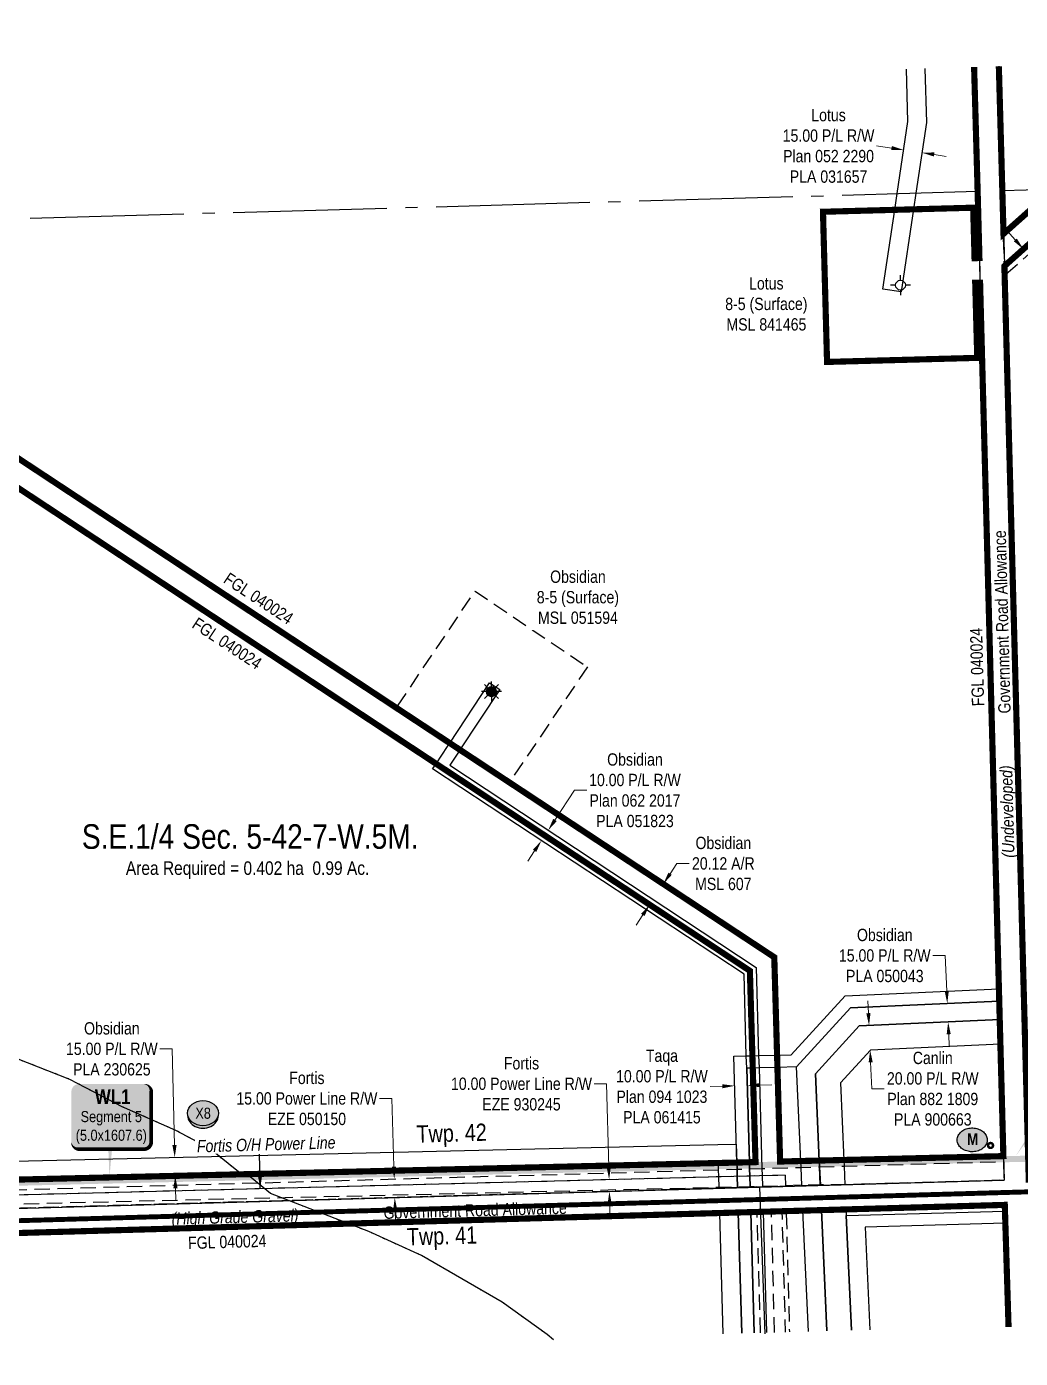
# Model space of a CAD drawing. Extents: x 632269 to 650517, y 5825252 to 5832959.
# Drawn here: x 637342 to 638149, y 5827518 to 5828601 of the extents above; entities that cross this region are included whole.
import ezdxf
from ezdxf.enums import TextEntityAlignment as Align

# ---------------------------------------------------------------- set-up
doc = ezdxf.new("R2010")
doc.units = 0
doc.header["$LTSCALE"] = 5
doc.header["$PDMODE"] = 35
doc.header["$PDSIZE"] = 10
for name, pattern in [('CENTERLINEX3', [5, 2.5, -1, 0.5, -1]), ('foc-ACCESSROAD', [3.75, 2.5, -1.25]), ('foc-FLOWLINE', [3.75, 2.5, -1.25]), ('foc-QUARTERLINE', [33, 25, -3, 2, -3]), ('foc-WHEELTRACKS', [2, 0.4, -1.6])]:
    doc.linetypes.add(name, pattern=pattern)
doc.layers.get('Defpoints').update_dxf_attribs({"color": 9})
for name, color, linetype in [('AS-POWER', 104, 'foc-POWER'), ('AS-POWER-T', 104, 'Continuous'), ('AS-ROADS', 254, 'Continuous'), ('C-AR', 13, 'foc-ACCESSROAD'), ('C-RW', 13, 'Continuous'), ('C-SYMBOL', 7, 'Continuous'), ('C-WS', 13, 'foc-ACCESSROAD'), ('C-WS-S', 8, 'Continuous'), ('CG-NOTES', 7, 'Continuous'), ('D-TXT', 6, 'Continuous'), ('F-AR', 190, 'foc-ACCESSROAD'), ('F-EZE', 190, 'foc-FLOWLINE'), ('F-RW', 190, 'Continuous'), ('F-WS', 190, 'foc-ACCESSROAD'), ('F-WS-S', 8, 'Continuous'), ('L-AREAREQUIRED', 7, 'Continuous'), ('L-ROAD-T', 7, 'Continuous'), ('L-SEC', 7, 'Continuous'), ('L-SECQ', 8, 'foc-QUARTERLINE'), ('P-CROSSINGS', 250, 'Continuous'), ('P-PROPOSED-WL1', 10, 'Continuous'), ('P-STATION', 7, 'Continuous'), ('T-WATER-P3', 160, 'foc-WHEELTRACKS')]:
    doc.layers.add(name, color=color, linetype=linetype)
doc.layers.add('AS-TRAPPER BOUNDARY', color=7, linetype='CENTERLINEX3', true_color=0xb85c00, transparency=0.6)
doc.layers.add('AS-TRAPPER-T', color=7, linetype='Continuous', true_color=0xc26100)
doc.layers.add('P-PROPOSED-WL4', color=7, linetype='Continuous', true_color=0x5b5bc8)
for name, color, linetype, lineweight in [('C-AR-T', 13, 'Continuous', 9), ('C-RW-T', 13, 'Continuous', 9), ('C-WS-T', 13, 'Continuous', 9), ('F-EZE-T', 190, 'Continuous', 9), ('F-RW-T', 190, 'Continuous', 9), ('F-WS-T', 190, 'Continuous', 9), ('T-TEXT', 48, 'Continuous', 18)]:
    doc.layers.add(name, color=color, linetype=linetype, lineweight=lineweight)
doc.styles.add('100L', font='ARIALN.TTF', dxfattribs={"height": 11})
doc.styles.add('175L', font='ARIALN.TTF', dxfattribs={"height": 20})
doc.styles.add('80', font='ARIALN.TTF', dxfattribs={"height": 10})
doc.styles.add('80CG', font='ARIALN.TTF', dxfattribs={"height": 10})
doc.styles.add('80L', font='ARIALN.TTF', dxfattribs={"height": 10})
doc.styles.add('80LS', font='ARIALNI.TTF', dxfattribs={"height": 10})
doc.styles.add('BOLD', font='ARIALNB.TTF')
doc.styles.add('Crossing', font='ARIALN.TTF', dxfattribs={"height": 10})
doc.styles.add('foc-LtypeFont', font='ARIALN.TTF', dxfattribs={"height": 7.35})
doc.linetypes.add('foc-POWER', pattern='A,6,-1,["P",foc-LtypeFont,S=0.2,R=0,X=-0.625,Y=-0.75],-1.24,4', length=12.24)
doc.linetypes.add('foc-POWER-NOLINE', pattern='A,0,-4,["P",foc-LtypeFont,S=0.2,R=0,X=-0.625,Y=-0.75],-8.24', length=12.24)
doc.linetypes.add('foc-TOPO-flowdirection-NOLINE', pattern='A,0,[">",foc-LtypeFont,S=0.3,R=0,X=0,Y=-0.945],-20,[">",foc-LtypeFont,S=0.3,R=0,X=0,Y=-0.945],0', length=20)
doc.dimstyles.new('Compass 5 000', dxfattribs={"dimscale": 5, "dimtxt": 9, "dimasz": 2, "dimexe": 0.2, "dimexo": 0.0625, "dimgap": 0.5, "dimtad": 0, "dimtih": 1, "dimtoh": 1, "dimzin": 0, "dimdsep": 46, "dimtxsty": '80CG', "dimcen": 0.1, "dimse1": 1, "dimse2": 1, "dimclrd": 256, "dimclrt": 256, "dimaunit": 1, "dimadec": 4, "dimazin": 0, "dimtfac": 0.06, "dimtofl": 0, "dimtmove": 0, "dimatfit": 1, "dimfxl": 0.2, "dimtolj": 1, "dimtzin": 0, "dimlwd": -1, "dimarcsym": 0})

# ---------------------------------------------------------------- blocks, each defined once
blk = doc.blocks.new('*D434')
at = {"layer": 'Defpoints', "color": 0, "transparency": 16777216}
for p in [(637640.3, 5827664.2), (637615.2, 5827663.4), (637615.6, 5827648.4)]:
    blk.add_point(p, dxfattribs=at)
at = {"layer": 'F-EZE-T', "transparency": 16777216}
for p, q in [((637638.4, 5827729.6), (637628.4, 5827729.6)), ((637640, 5827674.2), (637638.4, 5827729.6)), ((637641, 5827639.1), (637641.3, 5827629.1))]:
    blk.add_line(p, q, dxfattribs=at)
for points in [[(637641.7, 5827674.2), (637638.4, 5827674.1), (637640.3, 5827664.2)], [(637642.7, 5827639.1), (637639.4, 5827639), (637640.7, 5827649.1)]]:
    blk.add_solid(points, dxfattribs=at)
at = {"layer": 'F-EZE-T', "transparency": 16777216, "insert": (637569.3, 5827729.6), "char_height": 10, "attachment_point": 5, "style": '80CG'}
blk.add_mtext('\\A1;Fortis\\P15.00 Power Line R/W\\PEZE 050150', dxfattribs=at)
blk = doc.blocks.new('*D467')
at = {"layer": 'Defpoints', "color": 0, "transparency": 16777216}
for p in [(637829.7, 5827664.2), (637814.9, 5827663.8), (637829.9, 5827654.5)]:
    blk.add_point(p, dxfattribs=at)
at = {"layer": 'F-EZE-T', "transparency": 16777216}
for p, q in [((637812.8, 5827741.5), (637802.8, 5827741.5)), ((637814.6, 5827673.8), (637812.8, 5827741.5)), ((637815.4, 5827644.1), (637815.6, 5827634.1))]:
    blk.add_line(p, q, dxfattribs=at)
for points in [[(637816.3, 5827673.9), (637812.9, 5827673.8), (637814.9, 5827663.8)], [(637817, 5827644.1), (637813.7, 5827644), (637815.1, 5827654.1)]]:
    blk.add_solid(points, dxfattribs=at)
at = {"layer": 'F-EZE-T', "transparency": 16777216, "insert": (637743.7, 5827741.5), "char_height": 10, "attachment_point": 5, "style": '80CG'}
blk.add_mtext('\\A1;Fortis\\P10.00 Power Line R/W\\PEZE 930245', dxfattribs=at)
blk = doc.blocks.new('*D490')
at = {"layer": 'C-AR-T', "transparency": 16777216}
for p, q in [((637864.5, 5827912.3), (637870, 5827920.6)), ((637870, 5827920.6), (637880, 5827920.6)), ((637842.3, 5827878.8), (637836.8, 5827870.4))]:
    blk.add_line(p, q, dxfattribs=at)
for points in [[(637863.1, 5827913.2), (637865.8, 5827911.4), (637858.9, 5827903.9)], [(637840.9, 5827879.7), (637843.7, 5827877.9), (637847.8, 5827887.1)]]:
    blk.add_solid(points, dxfattribs=at)
at = {"layer": 'Defpoints', "color": 0, "transparency": 16777216}
for p in [(637858.9, 5827903.9), (637859.5, 5827903.6), (637848.4, 5827886.8)]:
    blk.add_point(p, dxfattribs=at)
at = {"layer": 'C-AR-T', "transparency": 16777216, "insert": (637907.7, 5827920.6), "char_height": 10, "attachment_point": 5, "style": '80CG'}
blk.add_mtext('\\A1;Obsidian\\P20.12 A/R\\PMSL 607', dxfattribs=at)
blk = doc.blocks.new('*D587')
at = {"layer": 'Defpoints', "color": 0, "transparency": 16777216}
for p in [(638054.3, 5828500.6), (638051.8, 5828484.1), (638066.6, 5828481.8)]:
    blk.add_point(p, dxfattribs=at)
at = {"layer": 'F-RW-T', "transparency": 16777216}
for p, q in [((638044.4, 5828502.1), (638032.3, 5828503.9)), ((638079, 5828496.9), (638088.9, 5828495.4))]:
    blk.add_line(p, q, dxfattribs=at)
for points in [[(638044.7, 5828503.8), (638044.2, 5828500.5), (638054.3, 5828500.6)], [(638079.3, 5828498.6), (638078.8, 5828495.3), (638069.1, 5828498.4)]]:
    blk.add_solid(points, dxfattribs=at)
at = {"layer": 'F-RW-T', "transparency": 16777216, "insert": (637993.2, 5828503.9), "char_height": 10, "attachment_point": 5, "style": '80CG'}
blk.add_mtext('\\A1;Lotus\\P15.00 P/L R/W\\PPlan 052 2290\\PPLA 031657', dxfattribs=at)
blk = doc.blocks.new('*D599')
at = {"layer": 'C-RW-T', "transparency": 16777216}
for p, q in [((638088, 5827845.8), (638078, 5827845.8)), ((638089.3, 5827816.8), (638088, 5827845.8)), ((638090.9, 5827781.9), (638091.3, 5827771.9))]:
    blk.add_line(p, q, dxfattribs=at)
for points in [[(638090.9, 5827816.9), (638087.6, 5827816.8), (638089.7, 5827806.8)], [(638092.5, 5827781.9), (638089.2, 5827781.8), (638090.4, 5827791.9)]]:
    blk.add_solid(points, dxfattribs=at)
at = {"layer": 'Defpoints', "color": 0, "transparency": 16777216}
for p in [(638064.3, 5827805.7), (638089.7, 5827806.8), (638065, 5827790.7)]:
    blk.add_point(p, dxfattribs=at)
at = {"layer": 'C-RW-T', "transparency": 16777216, "insert": (638038.9, 5827845.8), "char_height": 10, "attachment_point": 5, "style": '80CG'}
blk.add_mtext('\\A1;Obsidian\\P15.00 P/L R/W\\PPLA 050043', dxfattribs=at)
blk = doc.blocks.new('*D601')
at = {"layer": 'C-RW-T', "transparency": 16777216}
for p, q in [((637770.9, 5827955.9), (637786.8, 5827980.1)), ((637786.8, 5827980.1), (637796.8, 5827980.1)), ((637754.3, 5827930.9), (637748.8, 5827922.6))]:
    blk.add_line(p, q, dxfattribs=at)
for points in [[(637769.5, 5827956.9), (637772.3, 5827955), (637765.4, 5827947.6)], [(637753, 5827931.8), (637755.7, 5827930), (637759.9, 5827939.2)]]:
    blk.add_solid(points, dxfattribs=at)
at = {"layer": 'Defpoints', "color": 0, "transparency": 16777216}
for p in [(637765.4, 5827947.6), (637780.2, 5827925.8), (637785.7, 5827934.2)]:
    blk.add_point(p, dxfattribs=at)
at = {"layer": 'C-RW-T', "transparency": 16777216, "insert": (637835.9, 5827980.1), "char_height": 10, "attachment_point": 5, "style": '80CG'}
blk.add_mtext('\\A1;Obsidian\\P10.00 P/L R/W\\PPlan 062 2017\\PPLA 051823', dxfattribs=at)
blk = doc.blocks.new('*D608')
at = {"layer": 'Defpoints', "color": 0, "transparency": 16777216}
for p in [(637916.7, 5827747.3), (637926.9, 5827747.6), (637916.9, 5827739.9)]:
    blk.add_point(p, dxfattribs=at)
at = {"layer": 'F-RW-T', "transparency": 16777216}
for p, q in [((637937.1, 5827740.4), (637947.1, 5827740.7)), ((637906.9, 5827739.6), (637896.9, 5827739.3))]:
    blk.add_line(p, q, dxfattribs=at)
for points in [[(637906.8, 5827741.2), (637906.9, 5827737.9), (637916.9, 5827739.9)], [(637937, 5827742.1), (637937.1, 5827738.8), (637927.1, 5827740.1)]]:
    blk.add_solid(points, dxfattribs=at)
at = {"layer": 'F-RW-T', "transparency": 16777216, "insert": (637857.8, 5827739.3), "char_height": 10, "attachment_point": 5, "style": '80CG'}
blk.add_mtext('\\A1;Taqa\\P10.00 P/L R/W\\PPlan 094 1023\\PPLA 061415', dxfattribs=at)
blk = doc.blocks.new('*D664')
at = {"layer": 'C-RW-T', "transparency": 16777216}
for p, q in [((637459.8, 5827769.9), (637449.8, 5827769.9)), ((637461.7, 5827691.7), (637459.8, 5827769.9)), ((637462.5, 5827656.7), (637462.8, 5827646.7))]:
    blk.add_line(p, q, dxfattribs=at)
for points in [[(637463.4, 5827691.7), (637460, 5827691.7), (637461.9, 5827681.7)], [(637464.2, 5827656.7), (637460.8, 5827656.7), (637462.3, 5827666.7)]]:
    blk.add_solid(points, dxfattribs=at)
at = {"layer": 'Defpoints', "color": 0, "transparency": 16777216}
for p in [(637461.9, 5827681.7), (637462.8, 5827681.7), (637463.1, 5827666.7)]:
    blk.add_point(p, dxfattribs=at)
at = {"layer": 'C-RW-T', "transparency": 16777216, "insert": (637410.8, 5827769.9), "char_height": 10, "attachment_point": 5, "style": '80CG', "bg_fill": 3, "box_fill_scale": 1.1, "bg_fill_color": 256, "bg_fill_true_color": 13158600, "bg_fill_transparency": 0}
blk.add_mtext('\\A1;Obsidian\\P15.00 P/L R/W\\PPLA 230625', dxfattribs=at)
blk = doc.blocks.new('*D684')
at = {"layer": 'Defpoints', "color": 0, "transparency": 16777216}
for p in [(638059.2, 5827790.4), (638027, 5827769), (638060.1, 5827770.5)]:
    blk.add_point(p, dxfattribs=at)
at = {"layer": 'F-RW-T', "transparency": 16777216}
for p, q in [((638025.6, 5827798.9), (638025.2, 5827808.9)), ((638027.4, 5827759), (638028.4, 5827737.5)), ((638028.4, 5827737.5), (638038.4, 5827737.5))]:
    blk.add_line(p, q, dxfattribs=at)
for points in [[(638027.3, 5827799), (638023.9, 5827798.9), (638026.1, 5827788.9)], [(638029.1, 5827759.1), (638025.8, 5827758.9), (638027, 5827769)]]:
    blk.add_solid(points, dxfattribs=at)
at = {"layer": 'F-RW-T', "transparency": 16777216, "insert": (638077.9, 5827737.5), "char_height": 10, "attachment_point": 5, "style": '80CG'}
blk.add_mtext('\\A1;Canlin\\P20.00 P/L R/W\\PPlan 882 1809\\PPLA 900663', dxfattribs=at)
blk = doc.blocks.new('GAS')
h = blk.add_hatch(color=255)
h.dxf.hatch_style = 1
edge = h.paths.add_edge_path()
edge.add_arc((0, 0), 0.9, 0, 360)
for p, q in [((-0.81, 0), (-1.62, 0)), ((-0.57, 0.57), (-1.14, 1.14)), ((0, 0.81), (0, 1.62)), ((0.57, 0.57), (1.14, 1.14)), ((1.62, 0), (0.81, 0)), ((-0.57, -0.57), (-1.14, -1.14)), ((0, -0.81), (0, -1.62)), ((1.14, -1.14), (0.57, -0.57))]:
    blk.add_line(p, q)
blk.add_circle((0, 0), 0.8)
blk = doc.blocks.new('GABD')
for p, q in [((-0.81, 0), (-1.62, 0)), ((0, 0.81), (0, 1.62)), ((1.62, 0), (0.81, 0)), ((0, -0.81), (0, -1.62))]:
    blk.add_line(p, q)
blk.add_circle((0, 0), 0.8)
blk = doc.blocks.new('label_road_undeveloped')
at = {"layer": 'L-ROAD-T', "style": '80L'}
blk.add_text('Government Road Allowance', height=10, dxfattribs=at).set_placement((0, 0), align=Align.MIDDLE_CENTER)
at = {"layer": 'T-TEXT', "style": '80LS'}
blk.add_text('(Undeveloped)', height=10, dxfattribs=at).set_placement((-154.2, 0), align=Align.MIDDLE_CENTER)
blk = doc.blocks.new('*D792')
at = {"layer": 'Defpoints', "color": 0, "transparency": 16777216}
for p in [(638159.6, 5828427.2), (638163.6, 5828422.7), (638155.6, 5828415.5)]:
    blk.add_point(p, dxfattribs=at)
at = {"layer": 'F-EZE-T', "transparency": 16777216}
for p, q in [((638144.9, 5828427.5), (638138.3, 5828434.9)), ((638162.2, 5828408.1), (638176.7, 5828391.9)), ((638176.7, 5828391.9), (638186.7, 5828391.9))]:
    blk.add_line(p, q, dxfattribs=at)
for points in [[(638146.2, 5828428.6), (638143.7, 5828426.4), (638151.6, 5828420)], [(638163.5, 5828409.2), (638161, 5828407), (638155.6, 5828415.5)]]:
    blk.add_solid(points, dxfattribs=at)
at = {"layer": 'F-EZE-T', "transparency": 16777216, "insert": (638261.9, 5828391.9), "char_height": 10, "attachment_point": 5, "style": '80CG'}
blk.add_mtext('\\A1;Fortis\\P6.00 Vegetation Control R/W\\PEZE 880206', dxfattribs=at)
blk = doc.blocks.new('xing2')
h = blk.add_hatch(color=50)
h.dxf.hatch_style = 1
edge = h.paths.add_edge_path()
edge.add_ellipse((0, 0), major_axis=(-12.5, 0), ratio=0.816297, start_angle=0, end_angle=360)
h = blk.add_hatch(color=250)
h.dxf.hatch_style = 1
edge = h.paths.add_edge_path()
edge.add_ellipse((0, -2), major_axis=(-12.5, 0), ratio=0.816297, start_angle=0, end_angle=180)
edge.add_line((12.5, -2), (12.5, 0))
edge.add_ellipse((0, 0), major_axis=(-12.5, 0), ratio=0.816297, start_angle=0, end_angle=180, ccw=False)
edge.add_line((-12.5, 0), (-12.5, -2))
at = {"color": 250}
blk.add_ellipse((0, 0), major_axis=(-12.5, 0), ratio=0.816297, dxfattribs=at)
blk.add_ellipse((0, -2), major_axis=(-12.5, 0), ratio=0.816297, start_param=0, end_param=3.141593, dxfattribs=at)
at = {"color": 250, "style": 'Crossing'}
blk.add_attdef('CROSSING', text='', height=9, dxfattribs=at).set_placement((0.1, 0), align=Align.MIDDLE_CENTER)
at = {"color": 250, "style": 'Crossing', "flags": 1}
for tag, p in [('OWNER', (0.1, -12.5)), ('DESCRIPTION', (0.1, -25.8)), ('LOCATION', (0.1, -39.3)), ('DWG_REF', (0.1, -52.8))]:
    blk.add_attdef(tag, text='', height=9, dxfattribs=at).set_placement(p, align=Align.MIDDLE_CENTER)
blk = doc.blocks.new('*U852')
h = blk.add_hatch(color=254)
edge = h.paths.add_edge_path()
edge.add_line((-26.5, -34.5), (26.5, -34.5))
edge.add_arc((26.5, -28.5), 6, 270, 360)
edge.add_line((32.5, -28.5), (32.5, 12.5))
edge.add_arc((26.5, 12.5), 6, 0, 90)
edge.add_line((26.5, 18.5), (-26.5, 18.5))
edge.add_arc((-26.5, 12.5), 6, 90, 180)
edge.add_line((-32.5, 12.5), (-32.5, -28.5))
edge.add_arc((-26.5, -28.5), 6, 180, 270)
at = {"color": 1, "true_color": 0xff1414, "flags": 128}
blk.add_lwpolyline([(-26.5, -34.5, 3, 3, 0), (26.5, -34.5, 3, 3, 0.414214), (32.5, -28.5, 3, 3, 0), (32.5, 12.5, 3, 0, 0.414214), (26.5, 18.5, 0, 0, 0), (-26.5, 18.5, 0, 0, 0.414214), (-32.5, 12.5, 0, 0, 0), (-32.5, -28.5, 0, 3, 0.414214)], format="xyseb", close=True, dxfattribs=at)
blk.add_lwpolyline([(-1.5, -57.5, 0, 7.5, 0), (0, 0, 0, 0, 0)], format="xyseb", dxfattribs=at)
at = {"color": 1, "true_color": 0xff1414}
for tag, p, height, style in [('TEMP_AREA_W1_001', (-9.2, 2.2), 12, 'BOLD'), ('ENTER_TEXT_001', (-30.7, -12.9), 9, '80')]:
    blk.add_attdef(tag, p, '', height=height, dxfattribs=dict(at, style=style))
blk = doc.blocks.new('*U853')
h = blk.add_hatch(color=254)
edge = h.paths.add_edge_path()
edge.add_line((-24, -34.1), (24, -34.1))
edge.add_arc((24, -28.1), 6, 270, 360)
edge.add_line((30, -28.1), (30, 12.5))
edge.add_arc((24, 12.5), 6, 0, 90)
edge.add_line((24, 18.5), (-24, 18.5))
edge.add_arc((-24, 12.5), 6, 90, 180)
edge.add_line((-30, 12.5), (-30, -28.1))
edge.add_arc((-24, -28.1), 6, 180, 270)
at = {"layer": 'P-PROPOSED-WL4', "flags": 128}
blk.add_lwpolyline([(-24, -34.1, 3, 3, 0), (24, -34.1, 3, 3, 0.414214), (30, -28.1, 3, 3, 0), (30, 12.5, 3, 0, 0.414214), (24, 18.5, 0, 0, 0), (-24, 18.5, 0, 0, 0.414214), (-30, 12.5, 0, 0, 0), (-30, -28.1, 0, 3, 0.414214)], format="xyseb", close=True, dxfattribs=at)
blk.add_lwpolyline([(-47.9, -70.6, 0, 7.5, 0), (0, 0, 0, 0, 0)], format="xyseb", dxfattribs=at)
at = {"layer": 'P-PROPOSED-WL4'}
for tag, p, height, style in [('TEMP_AREA_W1_001', (-9.2, 2.2), 12, 'BOLD'), ('ENTER_TEXT_001', (-30.7, -12.9), 9, '80')]:
    blk.add_attdef(tag, p, '', height=height, dxfattribs=dict(at, style=style))
blk = doc.blocks.new('AA')
at = {"const_width": 4}
blk.add_lwpolyline([(-1, 0, 1), (1, 0, 1)], format="xyb", close=True, dxfattribs=at)
blk.add_circle((0, 0), 2)
blk = doc.blocks.new('Route_Letters')
h = blk.add_hatch(color=255)
h.dxf.hatch_style = 1
edge = h.paths.add_edge_path()
edge.add_ellipse((-0.1, 0.5), major_axis=(-12, 0), ratio=0.789318, start_angle=0, end_angle=360)
at = {"color": 5}
blk.add_open_spline([(-12.3, 0.5), (-12.3, -0.3), (-12.2, -1), (-11.7, -2.8), (-11.1, -3.9), (-9.6, -5.8), (-8.5, -6.7), (-6.2, -8), (-4.9, -8.5), (-2.1, -9.2), (-0.7, -9.3), (2.2, -9.1), (3.6, -8.8), (6.3, -7.9), (7.5, -7.2), (9.5, -5.6), (10.4, -4.6), (11.6, -2.5), (12, -1.4), (12.2, 0.9), (12, 2.1), (11.2, 4.3), (10.5, 5.4), (8.8, 7.2), (7.7, 8), (5.3, 9.2), (3.9, 9.7), (1.1, 10.2), (-0.4, 10.2), (-3.2, 9.9), (-4.6, 9.6), (-7.2, 8.5), (-8.3, 7.7), (-10.2, 6), (-11, 5), (-12, 2.9), (-12.3, 1.7), (-12.3, 0.5), (-12.3, 0.5), (-12.3, 0.5)], degree=3, knots=[0, 0, 0, 0, 0.219529, 0.219529, 0.575727, 0.575727, 0.931924, 0.931924, 1.288121, 1.288121, 1.644318, 1.644318, 2.000515, 2.000515, 2.356712, 2.356712, 2.712909, 2.712909, 3.069107, 3.069107, 3.425304, 3.425304, 3.781501, 3.781501, 4.137698, 4.137698, 4.493895, 4.493895, 4.850092, 4.850092, 5.20629, 5.20629, 5.562487, 5.562487, 5.918684, 5.918684, 6.274881, 6.274881, 6.283185, 6.283185, 6.283185, 6.283185], dxfattribs=at)
at = {"color": 14, "style": 'BOLD'}
blk.add_attdef('A', text='', height=9.5, dxfattribs=at).set_placement((0.2, 1), align=Align.MIDDLE)

msp = doc.modelspace()

# ---------------------------------------------------------------- hatches: boundary and pattern name
at = {"layer": 'P-PROPOSED-WL1', "linetype": 'Continuous'}
h = msp.add_hatch(color=256, dxfattribs=at)
h.dxf.hatch_style = 1
h.paths.add_polyline_path([(638135.281, 5827682.756), (638135.415, 5827677.759), (638005.768, 5827674.6), (637985.784, 5827674.098), (637970.767, 5827673.714), (637953.97, 5827673.365), (637934.072, 5827672.883), (637929.048, 5827672.587), (637918.746, 5827672.519), (637332.301, 5827658.625), (637173.985, 5827654.873), (637160.283, 5827654.548), (637091.442, 5827652.918), (637071.088, 5827652.41), (637032.516, 5827651.448), (636528.844, 5827638.898), (636528.697, 5827643.895), (637032.391, 5827656.445), (637070.963, 5827657.407), (637091.32, 5827657.915), (637160.165, 5827659.545), (637173.866, 5827659.87), (637332.183, 5827663.622), (637918.671, 5827677.517), (637928.884, 5827677.584), (637933.864, 5827677.878), (637953.858, 5827678.362), (637970.651, 5827678.711), (637985.656, 5827679.095), (638005.642, 5827679.596)])
at = {"layer": 'P-PROPOSED-WL4', "linetype": 'Continuous'}
h = msp.add_hatch(color=256, dxfattribs=at)
h.dxf.hatch_style = 1
h.paths.add_polyline_path([(638155.529, 5827678.101), (638135.415, 5827677.759), (638135.281, 5827682.756), (638155.396, 5827683.098)])

# ---------------------------------------------------------------- linework, layer by layer
at = {"layer": 'AS-POWER', "linetype": 'foc-POWER-NOLINE', "flags": 128}
msp.add_lwpolyline([(635535.923, 5827630.402), (635704.982, 5827635.038), (635966.168, 5827642.209), (635976.113, 5827616.465), (636508.922, 5827631.959), (637100.122, 5827648.786), (637110.778, 5827645.569), (637332.533, 5827651.321), (637958.072, 5827667.549)], dxfattribs=at)
at = {"layer": 'AS-POWER', "flags": 128}
msp.add_lwpolyline([(637941.586, 5827538.256), (637937.444, 5827657.533)], dxfattribs=at)
at = {"layer": 'AS-ROADS', "const_width": 3.999, "flags": 128}
msp.add_lwpolyline([(635537.381, 5827579.634), (636509.669, 5827606.936), (637333.137, 5827630.215), (638136.052, 5827653.164), (638957.527, 5827676.373), (639759.254, 5827699.855), (640582.479, 5827723.611), (641385.056, 5827747.216), (642207.846, 5827771.77), (643107.445, 5827797.547)], dxfattribs=at)
at = {"layer": 'AS-TRAPPER BOUNDARY', "const_width": 4.998, "flags": 128}
for points in [[(638111.49, 5828568.012), (638114.361, 5828467.022), (638115.808, 5828412.76), (638111.855, 5828412.654), (638110.743, 5828453.673), (637988.689, 5828450.365), (637991.995, 5828328.31), (638114.051, 5828331.617), (638112.397, 5828392.645), (638116.342, 5828392.752), (638135.282, 5827682.756), (637953.858, 5827678.362), (637949.105, 5827844.42), (637329.286, 5828253.573), (637175.021, 5828249.5), (637173.468, 5828301.079), (637051.521, 5828297.611), (637054.989, 5828175.663), (637176.937, 5828179.131), (637175.552, 5828229.374), (637323.483, 5828233.28), (637674.253, 5828001.714), (637929.279, 5827833.384), (637933.864, 5827677.878), (637153.362, 5827659.384), (636508.607, 5828328.223), (636505.882, 5828421.294), (636482.275, 5829225.521), (636562.128, 5829227.701)], [(638131.599, 5828568.596), (638135.402, 5828432.433), (638293.23, 5828573.296)], [(638745.213, 5828223.977), (638749.132, 5828081.707), (638586.767, 5828077.155), (638586.413, 5828089.781), (638464.36, 5828086.358), (638467.783, 5827964.306), (638589.835, 5827967.729), (638587.327, 5828057.145), (638749.687, 5828061.578), (638760.186, 5827680.843), (638155.912, 5827663.751), (638136.101, 5828406.212), (638324.302, 5828574.199)], [(637286.557, 5827520.857), (637194.841, 5827616.245), (638136.423, 5827643.113), (638139.487, 5827543.895)]]:
    msp.add_lwpolyline(points, dxfattribs=at)
at = {"layer": 'C-AR', "flags": 128}
msp.add_lwpolyline([(637173.468, 5828301.079), (637175.021, 5828249.5), (637194.806, 5828250.064), (637315.391, 5828253.21), (637329.286, 5828253.573), (637642.009, 5828047.139), (637685.336, 5828018.538), (637693.678, 5828013.031), (637733.891, 5827986.487), (637949.105, 5827844.42), (637951.381, 5827764.89), (637951.667, 5827754.883), (637953.858, 5827678.362), (637970.651, 5827678.711), (637985.656, 5827679.095), (638005.642, 5827679.596), (638135.282, 5827682.756), (638135.402, 5827678.254), (638135.802, 5827663.221), (638006.531, 5827659.526), (637986.522, 5827659.505), (637971.517, 5827659.075), (637958.303, 5827658.698), (637954.426, 5827658.371), (637939.471, 5827658.158), (637934.434, 5827657.814), (637929.478, 5827657.873), (637919.242, 5827657.579), (637332.752, 5827643.638), (637172.232, 5827639.836), (637110.981, 5827638.386), (637110.167, 5827638.364), (637089.809, 5827637.858), (636529.278, 5827623.889), (636529.024, 5827632.532), (636528.691, 5827643.894), (637070.963, 5827657.407), (637091.321, 5827657.915), (637153.388, 5827659.385), (637332.183, 5827663.622), (637918.671, 5827677.517), (637928.884, 5827677.584), (637933.864, 5827677.878), (637931.611, 5827754.308), (637931.316, 5827764.311), (637929.279, 5827833.384), (637674.253, 5828001.714), (637323.483, 5828233.28), (637315.964, 5828233.082), (637175.552, 5828229.374), (637176.937, 5828179.131), (637054.989, 5828175.663), (637051.521, 5828297.611), (637096.6, 5828299.064), (637173.468, 5828301.079)], close=True, dxfattribs=at)
msp.add_lwpolyline([(637937.912, 5827539.16), (637935.086, 5827637.346), (637940.064, 5827637.489), (637946.753, 5827637.68), (637955.211, 5827637.922), (637958.037, 5827539.725)], dxfattribs=at)
at = {"layer": 'C-RW'}
for points in [[(637939.487, 5827657.591), (637929.495, 5827657.306), (637929.481, 5827657.769), (637929.204, 5827666.799), (637929.033, 5827672.38), (637928.892, 5827677.321), (637928.879, 5827677.76), (637926.696, 5827754.166), (637926.224, 5827764.164), (637924.527, 5827830.521), (637671.5, 5827997.577), (637672.464, 5827998.998), (637674.253, 5828001.714), (637683.511, 5828015.774), (637685.336, 5828018.538), (637717.647, 5828067.492), (637725.991, 5828061.987), (637693.678, 5828013.031), (637691.85, 5828010.259), (637685.35, 5828000.411), (637934.37, 5827836.002), (637936.422, 5827764.458), (637936.709, 5827754.455), (637939.055, 5827672.665), (637939.216, 5827667.059), (637939.475, 5827658.008), (637939.487, 5827657.591)], [(637986.546, 5827658.955), (637971.541, 5827658.526), (637971.527, 5827658.827), (637970.874, 5827673.571), (637970.653, 5827678.642), (637967.276, 5827755.333), (638011.168, 5827803.286), (638131.921, 5827808.761), (638132.321, 5827793.753), (638018.049, 5827788.573), (637982.523, 5827749.759), (637985.659, 5827679.008), (637985.88, 5827673.998), (637986.535, 5827659.228), (637986.546, 5827658.955)]]:
    msp.add_lwpolyline(points, close=True, dxfattribs=at)
for points in [[(637331.756, 5827678.626), (637903.237, 5827692.166), (637918.241, 5827692.521), (637918.671, 5827677.517), (637918.826, 5827672.089), (637918.986, 5827666.533), (637919.242, 5827657.579), (637919.258, 5827657.012), (637904.255, 5827656.583), (637904.236, 5827657.222), (637903.981, 5827666.143), (637903.823, 5827671.661), (637903.666, 5827677.161), (637332.183, 5827663.622)], [(637907.668, 5827538.31), (637904.835, 5827636.481), (637919.839, 5827636.911), (637922.671, 5827538.732)], [(637932.873, 5827539.018), (637929.972, 5827637.2), (637935.086, 5827637.346), (637940.064, 5827637.489), (637942.913, 5827539.3)], [(637976.838, 5827540.254), (637972.446, 5827638.416), (637987.451, 5827638.846), (637991.844, 5827540.675)], [(638011.823, 5827541.237), (638007.656, 5827634.436), (638136.495, 5827638.119), (638136.805, 5827628.131), (638023.026, 5827624.88), (638026.773, 5827541.657)]]:
    msp.add_lwpolyline(points, dxfattribs=at)
at = {"layer": 'C-WS', "flags": 128}
msp.add_lwpolyline([(637797.223, 5828080.411), (637733.891, 5827986.486), (637693.678, 5828013.031), (637685.336, 5828018.538), (637642.009, 5828047.139), (637705.946, 5828141.96), (637797.223, 5828080.411)], close=True, dxfattribs=at)
at = {"layer": 'F-AR', "flags": 128}
msp.add_lwpolyline([(638324.302, 5828574.199), (638207.158, 5828469.629), (638136.101, 5828406.212), (638135.402, 5828432.433), (638176.108, 5828468.757), (638293.23, 5828573.296)], dxfattribs=at)
at = {"layer": 'F-EZE', "flags": 128}
for points in [[(638342.51, 5828582.404), (638216.467, 5828469.89), (638136.311, 5828398.35), (638136.101, 5828406.212), (638207.158, 5828469.629), (638324.302, 5828574.199)], [(637949.341, 5827539.481), (637946.753, 5827637.681), (637955.21, 5827637.923), (637958.841, 5827638.027), (637961.399, 5827539.82)]]:
    msp.add_lwpolyline(points, dxfattribs=at)
for points in [[(638116.342, 5828392.752), (638116.502, 5828386.75), (638112.56, 5828386.644), (638112.397, 5828392.645), (638116.342, 5828392.752)], [(638135.402, 5827678.254), (638135.802, 5827663.221), (638006.531, 5827659.526), (637986.547, 5827658.939), (637971.542, 5827658.509), (637958.319, 5827658.131), (637953.68, 5827657.998), (637939.487, 5827657.591), (637934.436, 5827657.74), (637929.495, 5827657.306), (637919.258, 5827657.012), (637332.848, 5827640.265), (637176.095, 5827635.824), (637114.293, 5827634.074), (637111.106, 5827633.983), (637098.601, 5827633.629), (637093.999, 5827633.499), (636529.464, 5827617.554), (636529.278, 5827623.889), (636529.024, 5827632.532), (637079.83, 5827648.209), (637100.122, 5827648.786), (637161.907, 5827650.547), (637332.033, 5827655.387), (637332.417, 5827655.399), (637918.826, 5827672.088), (637929.033, 5827672.38), (637939.055, 5827672.665), (637970.874, 5827673.571), (637985.88, 5827673.998), (638005.864, 5827674.567), (638135.402, 5827678.254)], [(637114.293, 5827634.074), (637111.106, 5827633.983), (637111.007, 5827637.49), (637110.981, 5827638.386), (637110.778, 5827645.569), (637165.368, 5827646.962), (637332.533, 5827651.321), (637903.981, 5827666.143), (637918.986, 5827666.533), (637929.204, 5827666.799), (637939.216, 5827667.059), (637958.072, 5827667.549), (637958.303, 5827658.698), (637958.319, 5827658.131), (637953.68, 5827657.998), (637939.487, 5827657.591), (637929.495, 5827657.306), (637919.258, 5827657.012), (637904.255, 5827656.583), (637332.848, 5827640.265), (637176.095, 5827635.823), (637114.293, 5827634.074)]]:
    msp.add_lwpolyline(points, close=True, dxfattribs=at)
at = {"layer": 'F-RW'}
for points in [[(638071.543, 5828566.85), (638072.792, 5828522.873), (638064.201, 5828465.591), (638062.216, 5828452.358), (638052.144, 5828385.2), (638037.319, 5828387.455), (638046.992, 5828451.945), (638048.974, 5828465.157), (638057.771, 5828523.813), (638056.56, 5828566.415)], [(637922.671, 5827538.732), (637919.839, 5827636.91), (637929.972, 5827637.2), (637932.873, 5827539.018)], [(637991.844, 5827540.675), (637987.451, 5827638.846), (638007.433, 5827639.418), (638007.656, 5827634.436), (638011.825, 5827541.237)]]:
    msp.add_lwpolyline(points, dxfattribs=at)
for points in [[(637929.495, 5827657.306), (637919.258, 5827657.012), (637919.243, 5827657.526), (637918.986, 5827666.533), (637918.826, 5827672.088), (637918.671, 5827677.517), (637916.2, 5827763.877), (637926.224, 5827764.164), (637931.316, 5827764.311), (637936.422, 5827764.458), (637950.614, 5827764.867), (637951.381, 5827764.89), (637962.759, 5827765.218), (638006.581, 5827813.094), (638131.654, 5827818.765), (638131.921, 5827808.761), (638011.168, 5827803.286), (637967.276, 5827755.333), (637951.666, 5827754.883), (637950.902, 5827754.862), (637936.709, 5827754.455), (637931.61, 5827754.308), (637926.696, 5827754.166), (637928.879, 5827677.76), (637928.892, 5827677.321), (637929.033, 5827672.38), (637929.204, 5827666.799), (637929.481, 5827657.769), (637929.495, 5827657.306)], [(638006.531, 5827659.526), (637986.546, 5827658.955), (637986.522, 5827659.505), (637985.88, 5827673.998), (637985.658, 5827679.023), (637982.523, 5827749.759), (638018.049, 5827788.573), (638132.321, 5827793.753), (638132.854, 5827773.781), (638027.208, 5827768.991), (638002.858, 5827742.385), (638005.642, 5827679.596), (638005.865, 5827674.567), (638006.531, 5827659.526)]]:
    msp.add_lwpolyline(points, close=True, dxfattribs=at)
at = {"layer": 'F-WS', "flags": 128}
msp.add_lwpolyline([(638115.808, 5828412.76), (638116.342, 5828392.752), (638112.397, 5828392.645), (638112.56, 5828386.644), (638114.051, 5828331.617), (637991.995, 5828328.31), (637988.689, 5828450.365), (638046.992, 5828451.945), (638062.216, 5828452.357), (638110.743, 5828453.673), (638111.855, 5828412.654), (638115.808, 5828412.76)], close=True, dxfattribs=at)
at = {"layer": 'L-SEC'}
for p, q in [((638111.49, 5828568.012), (638114.361, 5828467.022)), ((638131.599, 5828568.596), (638134.47, 5828467.593)), ((638114.361, 5828467.022), (638135.802, 5827663.221)), ((638134.471, 5828467.558), (638155.912, 5827663.751)), ((637332.846, 5827640.271), (638135.765, 5827663.22)), ((638135.771, 5827663.22), (638135.802, 5827663.221)), ((637333.421, 5827620.162), (638136.339, 5827643.111)), ((638136.339, 5827643.111), (638136.423, 5827643.113)), ((638136.423, 5827643.113), (638139.487, 5827543.895))]:
    msp.add_line(p, q, dxfattribs=at)
at = {"layer": 'L-SECQ'}
for p, q in [((638134.471, 5828467.558), (638902.255, 5828489.186)), ((637344.425, 5828445.124), (638114.361, 5828467.022))]:
    msp.add_line(p, q, dxfattribs=at)
at = {"layer": 'T-WATER-P3', "flags": 128}
msp.add_lwpolyline([(637769.67, 5827533.357), (637764.468, 5827537.843), (637727.902, 5827564.082), (637662.334, 5827602.077), (637619.511, 5827621.371), (637539.775, 5827652.327), (637520.306, 5827668.351), (637513.631, 5827670.034), (637489.773, 5827689.117), (637462.789, 5827703.689), (637418.659, 5827723.038), (637413.942, 5827725.526), (637376.743, 5827745.149), (637298.577, 5827775.585), (637255.879, 5827797.168), (637207.708, 5827812.066), (637162.926, 5827830.24), (637099.377, 5827849.213), (637031.454, 5827886.938), (636938.984, 5827955.641), (636899.608, 5827981.615), (636854.313, 5828018.551), (636779.863, 5828052.726), (636749.663, 5828071.338), (636728.023, 5828091.737), (636686.955, 5828137.189), (636668.895, 5828163.288), (636647.651, 5828204.675), (636635.79, 5828235.173), (636614.712, 5828309.322), (636607.203, 5828327.541), (636548.268, 5828422.298), (636533.408, 5828449.715), (636498.086, 5828497.472), (636478.441, 5828529.123), (636468.397, 5828542.431), (636456.988, 5828552.861), (636418.267, 5828578.638), (636379.99, 5828608.537), (636348.174, 5828642.57), (636295.61, 5828696.474), (636274.03, 5828715.831), (636256.365, 5828739.144), (636249.735, 5828753.363), (636232.19, 5828775.97), (636195.103, 5828862.01), (636187.885, 5828875.288), (636179.379, 5828886.795), (636140.18, 5828908.28), (636117.471, 5828926.103), (636092.533, 5828941.45), (636075.715, 5828957.878), (636034.925, 5829021.783), (636004.349, 5829053.531), (635982.522, 5829071.533), (635958.759, 5829087.708), (635939.982, 5829109.367), (635893.801, 5829226.687), (635856.094, 5829307.607)], dxfattribs=at)
at = {"layer": 'T-WATER-P3', "linetype": 'foc-TOPO-flowdirection-NOLINE', "flags": 128}
msp.add_lwpolyline([(637769.67, 5827533.357), (637764.468, 5827537.843), (637727.902, 5827564.082), (637662.334, 5827602.077), (637619.511, 5827621.371), (637539.775, 5827652.327), (637520.306, 5827668.351), (637513.631, 5827670.034), (637489.773, 5827689.117), (637462.789, 5827703.689), (637418.659, 5827723.038), (637413.942, 5827725.526), (637376.743, 5827745.149), (637298.577, 5827775.585), (637255.879, 5827797.168), (637207.708, 5827812.066), (637162.926, 5827830.24), (637099.377, 5827849.213), (637031.454, 5827886.938), (636938.984, 5827955.641), (636899.608, 5827981.615), (636854.313, 5828018.551), (636779.863, 5828052.726), (636749.663, 5828071.338), (636728.023, 5828091.737), (636686.955, 5828137.189), (636668.895, 5828163.288), (636647.651, 5828204.675), (636635.79, 5828235.173), (636614.712, 5828309.322), (636607.203, 5828327.541), (636548.268, 5828422.298), (636533.408, 5828449.715), (636498.086, 5828497.472), (636478.441, 5828529.123), (636468.397, 5828542.431), (636456.988, 5828552.861), (636418.267, 5828578.638), (636379.99, 5828608.537), (636348.174, 5828642.57), (636295.61, 5828696.474), (636274.03, 5828715.831), (636256.365, 5828739.144), (636249.735, 5828753.363), (636232.19, 5828775.97), (636195.103, 5828862.01), (636187.885, 5828875.288), (636179.379, 5828886.795), (636140.18, 5828908.28), (636117.471, 5828926.103), (636092.533, 5828941.45), (636075.715, 5828957.878), (636034.925, 5829021.783), (636004.349, 5829053.531), (635982.522, 5829071.533), (635958.759, 5829087.708), (635939.982, 5829109.367), (635893.801, 5829226.687), (635856.094, 5829307.607)], dxfattribs=at)

# ---------------------------------------------------------------- block references
at = {"layer": 'C-WS-S', "xscale": 4.998345000000032, "yscale": 4.998345000000032, "zscale": 4.998345000000032, "rotation": 0.08236396073204832}
msp.add_blockref('GAS', (637719.264, 5828060.326), dxfattribs=at)
at = {"layer": 'CG-NOTES'}
ref = msp.add_blockref('*U853', (638193.224, 5827753.448), dxfattribs=dict(at, xscale=0.9993741078217456, yscale=0.9993741078217456, zscale=0.9993741078217456))
ref.add_attrib('TEMP_AREA_W1_001', 'WL2', (638179.048, 5827755.69), dxfattribs={"layer": 'P-PROPOSED-WL4', "height": 11.9925, "style": 'BOLD'})
ref.add_attrib('ENTER_TEXT_001', 'Segment 5', (638168.287, 5827740.979), dxfattribs={"layer": 'P-PROPOSED-WL4', "height": 8.9944, "style": '80'})
ref.add_attrib('ENTER_TEXT_002', '(5.0x20.1)', (638170.027, 5827725.835), dxfattribs={"layer": 'P-PROPOSED-WL4', "height": 8.9944, "style": '80'})
ref = msp.add_blockref('*U852', (637410.367, 5827722.846), dxfattribs=dict(at, xscale=0.9990826203757268, yscale=0.9990826203757268, zscale=0.9990826203757268))
ref.add_attrib('TEMP_AREA_W1_001', 'WL1', (637396.967, 5827725.088), dxfattribs={"layer": '0', "color": 1, "true_color": 0xff1414, "height": 11.989, "style": 'BOLD'})
ref.add_attrib('ENTER_TEXT_001', 'Segment 5', (637385.437, 5827710.381), dxfattribs={"layer": '0', "color": 1, "true_color": 0xff1414, "height": 8.9917, "style": '80'})
ref.add_attrib('ENTER_TEXT_002', '(5.0x1607.6)', (637381.448, 5827695.241), dxfattribs={"layer": '0', "color": 1, "true_color": 0xff1414, "height": 8.99174, "style": '80'})
at = {"layer": 'F-WS-S', "xscale": 4.998345000000032, "yscale": 4.998345000000032, "zscale": 4.998345000000032, "rotation": 0.08236396073204832}
msp.add_blockref('GABD', (638051.68, 5828390.71), dxfattribs=at)
at = {"layer": 'L-ROAD-T', "rotation": 91.53707647304364}
msp.add_blockref('label_road_undeveloped', (638134.255, 5828116.973), dxfattribs=at)
at = {"layer": 'P-STATION'}
ref = msp.add_blockref('Route_Letters', (638110.063, 5827695.492), dxfattribs=dict(at, xscale=0.9993181160249874, yscale=0.9993181160249874, zscale=0.9993181160249874))
ref.add_attrib('A', 'M', dxfattribs={"layer": '0', "color": 170, "height": 9.494, "style": 'BOLD'}).set_placement((638110.288, 5827696.467), align=Align.MIDDLE)
at = {"layer": 'P-STATION', "xscale": 0.9993181160249874, "yscale": 0.9993181160249874, "zscale": 0.9993181160249874}
msp.add_blockref('AA', (638124.865, 5827691.412), dxfattribs=at)

# ---------------------------------------------------------------- texts
at = {"layer": 'AS-TRAPPER-T', "char_height": 9.99669, "width": 63.21004, "attachment_point": 5, "style": '80CG'}
for insert, rotation in [((637530.024, 5828135.994), 326.570539), ((637504.425, 5828099.449), 326.570539), ((638113.96, 5828080.249), 91.528017), ((637504.557, 5827613.019), 1.644627)]:
    msp.add_mtext('\\A1;FGL 040024', dxfattribs=dict(at, insert=insert, rotation=rotation))
at = {"layer": 'C-SYMBOL', "color": 3, "style": '175L'}
msp.add_text('S.E.1/4 Sec. 5-42-7-W.5M.', height=19.9935, dxfattribs=at).set_placement((637523.275, 5827926.546), align=Align.BOTTOM_CENTER)
at = {"layer": 'D-TXT', "color": 3, "insert": (637650.385, 5827624.118), "char_height": 14, "attachment_point": 1, "rotation": 1.613644, "style": '80L'}
msp.add_mtext_dynamic_manual_height_columns('Twp. 41', width=54.22049, gutter_width=47.5, heights=[0], dxfattribs=at)
at = {"layer": 'F-WS-T', "insert": (637942.668, 5828375.412), "char_height": 9.99669, "width": 66.23769, "attachment_point": 5, "rotation": 0.092594, "style": '80CG'}
msp.add_mtext('\\A1;Lotus\\P8-5 (Surface)\\PMSL 841465', dxfattribs=at)
at = {"layer": 'L-ROAD-T', "style": '80L'}
msp.add_text('Government Road Allowance', height=9.99675, rotation=1.603781, dxfattribs=at).set_placement((637706.02, 5827638.796), align=Align.MIDDLE_CENTER)
at = {"layer": 'T-TEXT', "style": '80LS'}
msp.add_text('(High Grade Gravel)', height=9.99675, rotation=1.603781, dxfattribs=at).set_placement((637510.913, 5827633.301), align=Align.MIDDLE_CENTER)

# ---------------------------------------------------------------- dimensions: what is measured, and where the dimension line sits
at = {"layer": 'C-AR-T'}
dim = msp.add_aligned_dim(p1=(637848.377, 5827886.783), p2=(637859.471, 5827903.589), distance=0.635, text='Obsidian\\P20.12 A/R\\PMSL 607', dimstyle='Compass 5 000', dxfattribs=at)
dim.commit()
dim.dimension.update_dxf_attribs({"geometry": '*D490', "text_midpoint": (637907.695, 5827920.63)})
at = {"layer": 'C-RW-T'}
for base, p1, p2, angle, text, picture, middle in [((637765.359, 5827947.587), (637780.167, 5827925.831), (637785.675, 5827934.174), 56.566183, 'Obsidian\\P10.00 P/L R/W\\PPlan 062 2017\\PPLA 051823', '*D601', (637835.89, 5827980.074)), ((638089.733, 5827806.848), (638064.984, 5827790.7), (638064.304, 5827805.695), 92.596071, 'Obsidian\\P15.00 P/L R/W\\PPLA 050043', '*D599', (638038.886, 5827845.764))]:
    dim = msp.add_linear_dim(base=base, p1=p1, p2=p2, angle=angle, text=text, dimstyle='Compass 5 000', dxfattribs=at)
    dim.commit()
    dim.dimension.update_dxf_attribs({"geometry": picture, "text_midpoint": middle, "dimtype": 161})
at = {"layer": 'F-EZE-T'}
for base, p1, p2, angle, text, picture, middle in [((638155.579, 5828415.547), (638159.588, 5828427.174), (638163.587, 5828422.694), 311.749222, 'Fortis\\P6.00 Vegetation Control R/W\\PEZE 880206', '*D792', (638261.866, 5828391.868)), ((637640.312, 5827664.162), (637615.617, 5827648.353), (637615.187, 5827663.447), 91.630202, 'Fortis\\P15.00 Power Line R/W\\PEZE 050150', '*D434', (637569.313, 5827729.605))]:
    dim = msp.add_linear_dim(base=base, p1=p1, p2=p2, angle=angle, text=text, dimstyle='Compass 5 000', dxfattribs=at)
    dim.commit()
    dim.dimension.update_dxf_attribs({"geometry": picture, "text_midpoint": middle, "dimtype": 161})
at = {"layer": 'F-RW-T'}
for base, p1, p2, angle, text, picture, middle in [((638054.293, 5828500.619), (638066.636, 5828481.828), (638051.808, 5828484.052), 171.470487, 'Lotus\\P15.00 P/L R/W\\PPlan 052 2290\\PPLA 031657', '*D587', (637993.2, 5828503.92)), ((637916.887, 5827739.85), (637926.884, 5827747.579), (637916.675, 5827747.287), 181.638716, 'Taqa\\P10.00 P/L R/W\\PPlan 094 1023\\PPLA 061415', '*D608', (637857.813, 5827739.278)), ((638026.971, 5827768.98), (638059.203, 5827790.438), (638060.108, 5827770.482), 272.596247, 'Canlin\\P20.00 P/L R/W\\PPlan 882 1809\\PPLA 900663', '*D684', (638077.932, 5827737.538))]:
    dim = msp.add_linear_dim(base=base, p1=p1, p2=p2, angle=angle, text=text, dimstyle='Compass 5 000', dxfattribs=at)
    dim.commit()
    dim.dimension.update_dxf_attribs({"geometry": picture, "text_midpoint": middle, "dimtype": 161})

# ---------------------------------------------------------------- next in the draw order: texts
at = {"layer": 'AS-POWER-T', "insert": (637536.209, 5827692.298), "char_height": 9.99669, "width": 112.25246, "attachment_point": 5, "rotation": 1.607368, "style": '80CG', "bg_fill": 3, "box_fill_scale": 1.15, "bg_fill_color": 256, "bg_fill_true_color": 256, "bg_fill_transparency": 0}
msp.add_mtext('\\A1;{\\fArial Narrow|b0|i1|c0|p34;Fortis O/H Power Line}', dxfattribs=at)
at = {"layer": 'C-WS-T', "insert": (637789.552, 5828137.008), "char_height": 9.99669, "width": 66.23769, "attachment_point": 5, "style": '80CG', "bg_fill": 2}
msp.add_mtext('\\A1;Obsidian\\P8-5 (Surface)\\PMSL 051594', dxfattribs=at)
at = {"layer": 'D-TXT', "color": 3, "insert": (637658.223, 5827707.672), "char_height": 14, "attachment_point": 1, "rotation": 1.613644, "style": '80L', "bg_fill": 3, "box_fill_scale": 1, "bg_fill_color": 256, "bg_fill_transparency": 0}
msp.add_mtext_dynamic_manual_height_columns('Twp. 42', width=56.34055, gutter_width=47.5, heights=[0], dxfattribs=at)
at = {"layer": 'L-AREAREQUIRED', "color": 5, "insert": (637521.123, 5827922.368), "char_height": 10.99643, "width": 198.86502, "attachment_point": 2, "style": '100L', "bg_fill": 3, "box_fill_scale": 1.15, "bg_fill_color": 256, "bg_fill_true_color": 256, "bg_fill_transparency": 0}
msp.add_mtext('Area Required = 0.402 ha  0.99 Ac.', dxfattribs=at)

# ---------------------------------------------------------------- next in the draw order: dimensions: what is measured, and where the dimension line sits
at = {"layer": 'C-RW-T'}
dim = msp.add_linear_dim(base=(637461.923, 5827681.71), p1=(637463.125, 5827666.724), p2=(637462.769, 5827681.73), angle=91.357239, text='Obsidian\\P15.00 P/L R/W\\PPLA 230625', dimstyle='Compass 5 000', override={"dimtfill": 1}, dxfattribs=at)
dim.commit()
dim.dimension.update_dxf_attribs({"geometry": '*D664', "text_midpoint": (637410.751, 5827769.896), "dimtype": 161})

# ---------------------------------------------------------------- next in the draw order: block references
at = {"layer": 'P-CROSSINGS', "color": 4, "xscale": 0.999675, "yscale": 0.999675, "zscale": 0.999675}
msp.add_blockref('xing2', (637484.868, 5827717.651), dxfattribs=at).add_auto_attribs({'CROSSING': 'X8'})

# ---------------------------------------------------------------- next in the draw order: dimensions: what is measured, and where the dimension line sits
at = {"layer": 'F-EZE-T', "color": 3}
dim = msp.add_linear_dim(base=(637814.861, 5827663.832), p1=(637829.928, 5827654.461), p2=(637829.675, 5827664.216), angle=91.485804, text='Fortis\\P10.00 Power Line R/W\\PEZE 930245', dimstyle='Compass 5 000', dxfattribs=at)
dim.commit()
dim.dimension.update_dxf_attribs({"geometry": '*D467', "text_midpoint": (637743.709, 5827741.496), "dimtype": 161})

# ---------------------------------------------------------------- next in the draw order: leaders
at = {"layer": 'AS-POWER-T', "path_type": 1}
msp.add_leader([(637531.423, 5827656.48), (637530.794, 5827684.282)], dimstyle='Compass 5 000', override={"dimgap": 0.5, "dimtad": 0}, dxfattribs=at)

doc.saveas('drawing.dxf')
